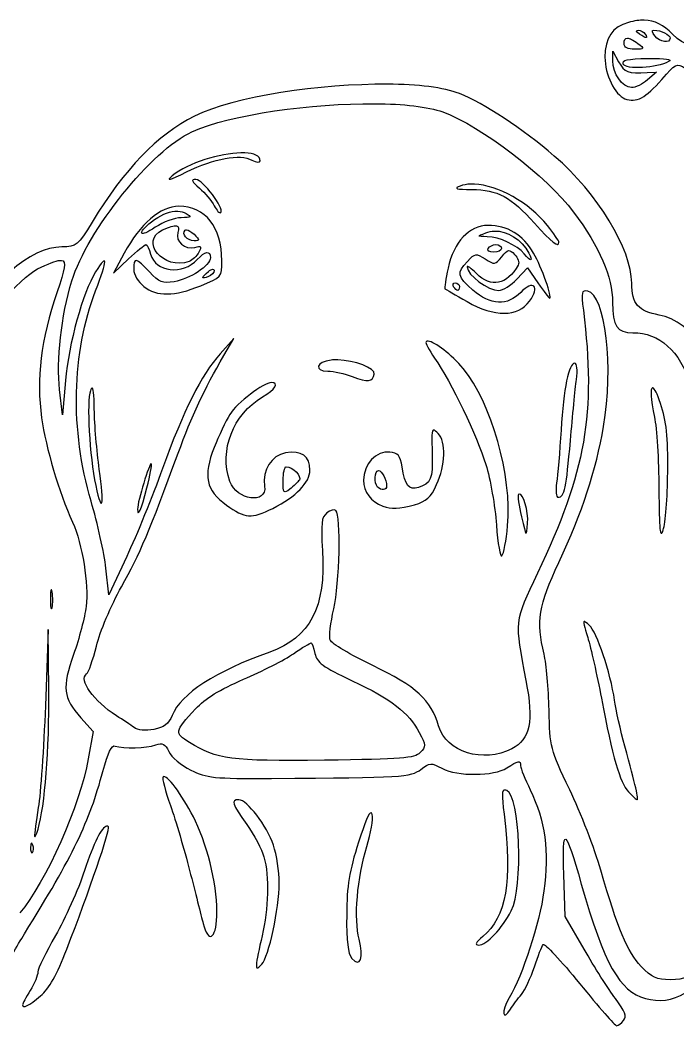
# Model space of a CAD drawing. Extents: x -354 to -51, y 1 to 137.
# Drawn here: x -221.5 to -176.1, y 45.2 to 114.5 of the extents above; entities that cross this region are included whole.
import ezdxf

# ---------------------------------------------------------------- set-up
doc = ezdxf.new("R2010")
doc.units = 0
doc.layers.add('Layer_1', color=7, linetype='CONTINUOUS')

msp = doc.modelspace()

# ---------------------------------------------------------------- linework, layer by layer
at = {"layer": 'Layer_1', "color": 7}
for points in [[(-178.427834, 114.527348), (-178.427834, 114.527348)], [(-178.845656, 113.829509), (-178.845656, 113.829509)], [(-177.759761, 113.83392), (-177.759761, 113.83392)], [(-179.596963, 113.28546), (-179.596963, 113.28546)], [(-180.605134, 111.710088), (-180.59466, 112.378711), (-180.59466, 112.378711)], [(-180.59466, 112.378711), (-180.199992, 111.651106)], [(-178.166008, 111.878207), (-178.166008, 111.878207)], [(-178.23491, 110.902557), (-177.573452, 110.940039), (-178.197978, 110.402603)], [(-196.163737, 110.098884), (-196.163737, 110.098884)], [(-197.036312, 108.75502), (-197.036312, 108.75502)], [(-206.286806, 105.35678), (-206.286806, 105.35678)], [(-209.392904, 103.513516), (-209.392904, 103.513516)], [(-190.420625, 103.196566), (-190.420625, 103.196566)], [(-210.638099, 101.330152), (-210.638099, 101.330152)], [(-210.571952, 101.663086), (-210.571952, 101.663086)], [(-210.738971, 100.315916), (-210.738971, 100.315916)], [(-210.037827, 100.039758), (-210.037827, 100.039758)], [(-189.227796, 100.34017), (-189.227796, 100.34017)], [(-188.779105, 99.955422), (-188.779105, 99.955422)], [(-214.337855, 98.43627), (-215.085854, 97.032878), (-214.045713, 98.025064)], [(-188.669964, 99.017253), (-188.669964, 99.017253)], [(-218.681433, 97.929704), (-218.681433, 97.929704)], [(-208.245273, 97.32447), (-208.245273, 97.32447)], [(-187.236255, 96.629938), (-186.500381, 97.417626), (-185.771124, 96.365355)], [(-191.479509, 96.37142), (-191.479509, 96.37142)], [(-207.465303, 91.344336), (-206.772978, 92.534961), (-207.713902, 91.476628)], [(-193.353642, 92.345342), (-193.353642, 92.345342)], [(-199.598359, 91.052742), (-199.598359, 91.052742)], [(-183.235535, 90.81517), (-183.235535, 90.81517)], [(-218.401415, 89.624545), (-218.606466, 87.243295), (-218.810967, 88.994506)], [(-204.169589, 89.492253), (-204.169589, 89.492253)], [(-216.564766, 89.11026), (-216.564766, 89.11026)], [(-177.865594, 89.126245), (-177.865594, 89.126245)], [(-192.96724, 86.203151), (-192.96724, 86.203151)], [(-212.475851, 83.869856), (-212.475851, 83.869856)], [(-203.155903, 83.67142), (-203.155903, 83.67142)], [(-196.783853, 83.406836), (-196.783853, 83.406836)], [(-187.07089, 81.781855), (-187.07089, 81.781855)], [(-214.173593, 77.462531), (-215.408868, 74.826067), (-215.612816, 76.668781)], [(-219.372657, 75.156798), (-219.372657, 75.156798)], [(-182.581242, 72.977292), (-182.581242, 72.977292)], [(-219.593693, 72.426628), (-219.792683, 67.134961)], [(-219.552353, 68.193295), (-219.593693, 72.426628), (-219.593693, 72.426628)], [(-201.437215, 71.500586), (-201.437215, 71.500586)], [(-217.339774, 66.320815), (-216.500273, 65.364457), (-216.823838, 63.47875)], [(-211.609892, 62.256705), (-211.609892, 62.256705)], [(-188.042683, 61.322948), (-188.042683, 61.322948)], [(-206.432325, 60.65267), (-206.432325, 60.65267)], [(-197.296484, 59.759149), (-197.296484, 59.759149)], [(-215.559349, 58.825941), (-215.559349, 58.825941)], [(-220.736363, 57.650751), (-220.736363, 57.650751)], [(-182.588408, 50.33392), (-183.883213, 52.582878), (-183.98188, 55.493295)]]:
    msp.add_lwpolyline(points, dxfattribs=at)
for points in [[(-179.524203, 114.371906), (-180.62584, 114.075265), (-181.145327, 113.303173), (-181.145327, 111.96089)], [(-178.427834, 114.527348), (-178.75922, 114.53446), (-179.118616, 114.481117), (-179.524203, 114.371906)], [(-176.469367, 113.552798), (-177.107232, 114.203196), (-177.698784, 114.511724), (-178.427834, 114.527348)], [(-178.764077, 113.569336), (-179.002543, 113.723447), (-179.034993, 113.827251), (-178.845656, 113.829509)], [(-178.845656, 113.829509), (-178.672343, 113.831766), (-178.457138, 113.714856), (-178.367202, 113.569336)], [(-177.705743, 113.437045), (-177.905179, 113.677349), (-177.926475, 113.83392), (-177.759761, 113.83392)], [(-177.759761, 113.83392), (-177.273732, 113.83392), (-176.64741, 113.519668), (-176.64741, 113.276091)], [(-179.82241, 112.907878), (-179.82241, 113.158288), (-179.750565, 113.284089), (-179.596963, 113.28546)], [(-179.596963, 113.28546), (-179.44336, 113.286872), (-179.207595, 113.163634), (-178.880381, 112.916147)], [(-178.367202, 113.569336), (-178.164188, 113.24085), (-178.25578, 113.24085), (-178.764077, 113.569336)], [(-176.64741, 113.276091), (-176.64741, 112.897521), (-177.346291, 113.00393), (-177.705743, 113.437045)], [(-174.26616, 113.172461), (-174.773184, 112.561535), (-175.644525, 112.711748), (-176.469367, 113.552798)], [(-179.094805, 112.519269), (-179.568915, 112.513794), (-179.82241, 112.649272), (-179.82241, 112.907878)], [(-178.880381, 112.916147), (-178.388447, 112.544077), (-178.397876, 112.527344), (-179.094805, 112.519269)], [(-181.145327, 111.96089), (-181.145327, 110.787593), (-180.457692, 109.358815), (-179.76784, 109.098428)], [(-179.307575, 109.86517), (-179.928401, 109.86517), (-180.618821, 110.847159), (-180.605134, 111.710088)], [(-180.199992, 111.651106), (-179.810613, 110.933372), (-179.536031, 110.828815), (-178.23491, 110.902557)], [(-179.878081, 111.486844), (-179.985379, 111.771033), (-179.614395, 111.855601), (-178.166008, 111.878207)], [(-176.744974, 111.667644), (-177.553002, 111.215448), (-179.728233, 111.089958), (-179.878081, 111.486844)], [(-178.166008, 111.878207), (-176.936606, 111.89737), (-176.460336, 111.826936), (-176.744974, 111.667644)], [(-177.221775, 110.433472), (-176.27217, 111.53235), (-176.187775, 111.571818), (-175.591281, 111.194702)], [(-179.76784, 109.098428), (-178.985624, 108.803179), (-178.336756, 109.143214), (-177.221775, 110.433472)], [(-178.197978, 110.402603), (-178.541525, 110.107054), (-179.040906, 109.86517), (-179.307575, 109.86517)], [(-196.163737, 110.098884), (-200.760883, 110.131935), (-206.756672, 109.260802), (-209.494326, 107.885756)], [(-191.199493, 109.456168), (-192.273569, 109.882233), (-194.074124, 110.083861), (-196.163737, 110.098884)], [(-184.640581, 105.132436), (-186.849673, 107.033741), (-189.504128, 108.783646), (-191.199493, 109.456168)], [(-209.672369, 106.810334), (-206.977389, 108.030274), (-201.360586, 108.789906), (-197.036312, 108.75502)], [(-197.036312, 108.75502), (-195.07073, 108.73916), (-193.371891, 108.559395), (-192.336098, 108.183964)], [(-192.336098, 108.183964), (-189.727383, 107.238406), (-185.128524, 103.713202), (-183.311049, 101.266211)], [(-209.494326, 107.885756), (-212.063274, 106.595445), (-214.310338, 104.269375), (-216.557047, 100.573884)], [(-217.962096, 96.505916), (-216.902913, 100.001639), (-212.429448, 105.562288), (-209.672369, 106.810334)], [(-206.286806, 105.35678), (-207.706897, 105.326833), (-209.906695, 104.690656), (-211.043243, 103.762665)], [(-206.013953, 105.354576), (-206.101151, 105.358061), (-206.192134, 105.358775), (-206.286806, 105.35678)], [(-204.957827, 104.800605), (-204.957827, 105.156571), (-205.379786, 105.329227), (-206.013953, 105.354576)], [(-210.047197, 104.036067), (-208.129528, 104.977199), (-206.351813, 105.300629), (-205.52668, 104.859033)], [(-205.52668, 104.859033), (-205.213831, 104.691602), (-204.957827, 104.66553), (-204.957827, 104.800605)], [(-179.295448, 96.346062), (-179.300471, 98.703792), (-181.640624, 102.550452), (-184.640581, 105.132436)], [(-211.043243, 103.762665), (-211.510572, 103.381092), (-211.217925, 103.461511), (-210.047197, 104.036067)], [(-209.392904, 103.513516), (-209.757038, 103.512387), (-209.706944, 103.38916), (-209.149817, 102.918202)], [(-207.675316, 101.238099), (-207.406237, 101.507178), (-208.921756, 103.514927), (-209.392904, 103.513516)], [(-209.149817, 102.918202), (-208.763342, 102.591502), (-208.307153, 102.046522), (-208.136132, 101.706631)], [(-191.142716, 103.062621), (-191.60932, 102.887056), (-191.427676, 102.833137), (-190.348966, 102.827803)], [(-190.420625, 103.196566), (-190.683806, 103.187129), (-190.927042, 103.143765), (-191.142716, 103.062621)], [(-190.15108, 103.194912), (-190.24296, 103.199202), (-190.332899, 103.199713), (-190.420625, 103.196566)], [(-190.348966, 102.827803), (-188.56846, 102.818998), (-187.620715, 102.310329), (-186.008699, 100.498369)], [(-185.114627, 100.34127), (-186.386129, 101.946669), (-188.558486, 103.120603), (-190.15108, 103.194912)], [(-210.571952, 101.663086), (-211.837293, 101.663086), (-213.272937, 100.433168), (-214.337855, 98.43627)], [(-212.455455, 100.590972), (-211.88601, 101.038898), (-211.332747, 101.28888), (-210.850316, 101.327397)], [(-210.850316, 101.327397), (-210.777952, 101.333174), (-210.707128, 101.333908), (-210.638099, 101.330152)], [(-210.638099, 101.330152), (-210.43101, 101.31888), (-210.239836, 101.264775), (-210.069797, 101.16589)], [(-207.60366, 97.901042), (-207.602813, 100.223008), (-208.739113, 101.663086), (-210.571952, 101.663086)], [(-208.136132, 101.706631), (-207.965111, 101.36675), (-207.757584, 101.155834), (-207.675316, 101.238099)], [(-183.311049, 101.266211), (-181.508341, 98.839092), (-180.616406, 96.776897), (-180.61616, 95.035273)], [(-216.557047, 100.573884), (-217.538054, 98.960278), (-217.631476, 98.883934), (-218.650563, 98.860707)], [(-212.196937, 100.215594), (-213.304676, 99.463859), (-213.50977, 99.761648), (-212.455455, 100.590972)], [(-210.410998, 100.877052), (-210.863632, 100.872622), (-211.667307, 100.57501), (-212.196937, 100.215594)], [(-210.069797, 101.16589), (-209.654958, 100.924646), (-209.702976, 100.883995), (-210.410998, 100.877052)], [(-186.008699, 100.498369), (-184.817647, 99.159592), (-184.320327, 98.770486), (-184.320327, 99.177657)], [(-209.86695, 97.857495), (-211.600192, 97.192387), (-213.34962, 99.277894), (-211.692022, 100.033143)], [(-211.692022, 100.033143), (-211.216816, 100.249661), (-210.907122, 100.345286), (-210.738971, 100.315916)], [(-210.634241, 99.848485), (-210.831402, 99.227289), (-210.161742, 98.644452), (-209.461255, 98.827634)], [(-210.738971, 100.315916), (-210.57082, 100.286545), (-210.544167, 100.132276), (-210.634241, 99.848485)], [(-209.515273, 99.281836), (-209.997593, 99.281836), (-210.397443, 99.750692), (-210.137045, 100.011093)], [(-210.137045, 100.011093), (-210.114354, 100.033784), (-210.08027, 100.042736), (-210.037827, 100.039758)], [(-210.037827, 100.039758), (-209.910488, 100.030809), (-209.709145, 99.913371), (-209.524645, 99.728871)], [(-189.227796, 100.34017), (-190.533361, 100.34017), (-191.586858, 99.208061), (-191.977809, 97.385103)], [(-189.268035, 99.562955), (-190.007181, 99.579691), (-190.00726, 99.580679), (-189.374969, 99.833603)], [(-189.374969, 99.833603), (-189.185005, 99.909592), (-188.984334, 99.948925), (-188.779105, 99.955422)], [(-186.073189, 98.420285), (-186.819944, 99.713151), (-187.850012, 100.34017), (-189.227796, 100.34017)], [(-188.779105, 99.955422), (-187.88978, 99.983588), (-186.918679, 99.38859), (-186.402816, 98.424697)], [(-184.320327, 99.177657), (-184.320327, 99.265854), (-184.677631, 99.789518), (-185.114627, 100.34127)], [(-209.524645, 99.728871), (-209.112175, 99.3164), (-209.11139, 99.281836), (-209.515273, 99.281836)], [(-186.715908, 98.372881), (-187.222971, 98.983852), (-188.423756, 99.543849), (-189.268035, 99.562955)], [(-218.650563, 98.860707), (-220.917742, 98.809035), (-223.27675, 96.698947), (-226.65421, 91.701523)], [(-216.317271, 95.827922), (-215.479119, 98.000384), (-215.482469, 98.495811), (-216.326091, 97.128789)], [(-214.045713, 98.025064), (-213.473467, 98.570769), (-212.933497, 99.017253), (-212.846268, 99.017253)], [(-212.846268, 99.017253), (-212.759039, 99.017253), (-212.611995, 98.715374), (-212.519395, 98.346425)], [(-209.188403, 98.493048), (-209.327358, 98.233412), (-209.632725, 97.947377), (-209.86695, 97.857495)], [(-209.461255, 98.827634), (-209.024031, 98.94197), (-208.978393, 98.885455), (-209.188403, 98.493048)], [(-209.301952, 97.982621), (-208.758877, 98.582707), (-208.39741, 98.632979), (-208.39741, 98.10885)], [(-190.637803, 97.860802), (-190.103932, 98.429079), (-190.044155, 98.436959), (-189.413004, 98.02341)], [(-188.833675, 98.488086), (-189.133305, 98.488086), (-189.305054, 98.607148), (-189.215118, 98.75267)], [(-189.215118, 98.75267), (-189.125183, 98.898189), (-188.879663, 99.017253), (-188.669964, 99.017253)], [(-188.289077, 98.75267), (-188.289077, 98.607148), (-188.534046, 98.488086), (-188.833675, 98.488086)], [(-188.669964, 99.017253), (-188.46027, 99.017253), (-188.289077, 98.898189), (-188.289077, 98.75267)], [(-188.276397, 98.173341), (-187.843572, 98.707856), (-187.766556, 98.721831), (-187.381775, 98.337052)], [(-186.402816, 98.424697), (-186.093743, 97.847185), (-186.25713, 97.820092), (-186.715908, 98.372881)], [(-184.966901, 95.313086), (-184.751147, 95.313086), (-185.510695, 97.446432), (-186.073189, 98.420285)], [(-220.083174, 97.466132), (-219.37299, 97.771194), (-218.922501, 97.952581), (-218.681433, 97.929704)], [(-218.681433, 97.929704), (-218.27965, 97.891579), (-218.458991, 97.287406), (-218.982397, 95.748547)], [(-212.59877, 97.131546), (-213.529099, 98.127466), (-213.689077, 98.154551), (-213.689077, 97.316754)], [(-212.519395, 98.346425), (-212.209298, 97.110901), (-210.287543, 96.893553), (-209.301952, 97.982621)], [(-208.39741, 98.10885), (-208.39741, 97.567915), (-209.817389, 96.62967), (-210.902683, 96.453549)], [(-209.064931, 96.172981), (-207.613589, 96.764361), (-207.603925, 96.775548), (-207.60366, 97.901042)], [(-190.264079, 95.869812), (-191.353045, 96.825933), (-191.39566, 97.054098), (-190.637803, 97.860802)], [(-189.413004, 98.02341), (-188.781952, 97.609932), (-188.726648, 97.617301), (-188.276397, 98.173341)], [(-187.381775, 98.337052), (-187.150285, 98.105568), (-187.039702, 97.776864), (-187.135934, 97.606692)], [(-226.19615, 90.709887), (-223.395424, 94.641843), (-221.320958, 96.934433), (-220.083174, 97.466132)], [(-216.326091, 97.128789), (-217.212347, 95.692709), (-218.181132, 92.189177), (-218.401415, 89.624545)], [(-213.689077, 97.316754), (-213.689077, 96.938054), (-213.402853, 96.449471), (-212.991787, 96.126129)], [(-210.902683, 96.453549), (-211.694175, 96.325107), (-211.936031, 96.422082), (-212.59877, 97.131546)], [(-208.926577, 96.744041), (-208.926577, 96.794414), (-208.747984, 96.984011), (-208.529702, 97.16517)], [(-208.529702, 97.16517), (-208.415323, 97.260095), (-208.315899, 97.313669), (-208.245273, 97.32447)], [(-208.132827, 97.225802), (-208.132827, 97.078034), (-208.31142, 96.88844), (-208.529702, 96.804673)], [(-208.245273, 97.32447), (-208.174649, 97.335279), (-208.132827, 97.303247), (-208.132827, 97.225802)], [(-191.977809, 97.385103), (-192.137713, 96.639483), (-192.23659, 96.003114), (-192.197191, 95.970687)], [(-190.020442, 97.020751), (-190.377628, 97.37794), (-190.668173, 97.586296), (-190.665916, 97.48377)], [(-190.665916, 97.48377), (-190.653441, 96.910428), (-189.223286, 95.842253), (-188.46822, 95.842253)], [(-187.135934, 97.606692), (-187.918858, 96.222234), (-189.001942, 96.002248), (-190.020442, 97.020751)], [(-218.810967, 88.994506), (-219.043216, 90.983349), (-218.690952, 94.100397), (-217.962096, 96.505916)], [(-208.529702, 96.804673), (-208.747984, 96.720884), (-208.926577, 96.693667), (-208.926577, 96.744041)], [(-191.596368, 96.106836), (-191.686304, 96.252356), (-191.633619, 96.37142), (-191.479509, 96.37142)], [(-191.479509, 96.37142), (-191.325398, 96.37142), (-191.199493, 96.252356), (-191.199493, 96.106836)], [(-188.46822, 95.842253), (-188.195184, 95.842253), (-187.640956, 96.196704), (-187.236255, 96.629938)], [(-186.344938, 95.115201), (-185.5902, 96.129694), (-186.104265, 96.627195), (-186.962852, 95.713269)], [(-185.771124, 96.365355), (-185.370047, 95.786599), (-185.008139, 95.313086), (-184.966901, 95.313086)], [(-177.394306, 94.147266), (-178.843759, 94.406755), (-179.292428, 94.926086), (-179.295448, 96.346062)], [(-218.982397, 95.748547), (-220.097875, 92.468941), (-220.435215, 89.717647), (-220.049547, 87.044856)], [(-216.634218, 81.29017), (-218.085283, 86.22217), (-217.969394, 91.54564), (-216.317271, 95.827922)], [(-212.991787, 96.126129), (-212.089297, 95.416233), (-210.887073, 95.430508), (-209.064931, 96.172981)], [(-192.197191, 95.970687), (-192.157793, 95.938262), (-191.470692, 95.536807), (-190.670327, 95.078819)], [(-191.315797, 95.842253), (-191.379975, 95.842253), (-191.506433, 95.961314), (-191.596368, 96.106836)], [(-191.199493, 96.106836), (-191.199493, 95.961314), (-191.251626, 95.842253), (-191.315797, 95.842253)], [(-186.962852, 95.713269), (-187.854122, 94.764559), (-189.071253, 94.822494), (-190.264079, 95.869812)], [(-182.335952, 95.803117), (-182.764345, 95.886915), (-182.794873, 95.752696), (-182.636914, 94.480201)], [(-181.237379, 86.449545), (-180.529069, 90.514301), (-181.122309, 95.565709), (-182.335952, 95.803117)], [(-190.670327, 95.078819), (-188.775955, 93.994807), (-187.168401, 94.008334), (-186.344938, 95.115201)], [(-180.61616, 95.035273), (-180.615926, 93.376915), (-180.319132, 92.931836), (-179.213868, 92.931836)], [(-182.636914, 94.480201), (-181.756513, 87.387889), (-182.463815, 83.32283), (-185.798133, 76.3149)], [(-171.244395, 86.081883), (-172.891676, 90.697232), (-175.226602, 93.759188), (-177.394306, 94.147266)], [(-179.213868, 92.931836), (-177.391119, 92.931836), (-175.955793, 91.648578), (-175.273781, 89.410121)], [(-193.500815, 92.306206), (-193.559117, 92.247905), (-193.291686, 91.739529), (-192.906605, 91.176767)], [(-193.353642, 92.345342), (-193.418316, 92.35062), (-193.46871, 92.338315), (-193.500815, 92.306206)], [(-190.933256, 90.449161), (-191.72888, 91.411982), (-192.900918, 92.308357), (-193.353642, 92.345342)], [(-207.713902, 91.476628), (-209.027265, 89.99957), (-210.254723, 87.555681), (-211.700291, 83.539128)], [(-210.624318, 84.597461), (-209.668339, 87.204921), (-208.82516, 89.006018), (-207.465303, 91.344336)], [(-200.064136, 91.035656), (-201.082918, 90.916372), (-201.262471, 90.29062), (-200.283521, 90.271119)], [(-199.598359, 91.052742), (-199.761853, 91.057599), (-199.918992, 91.052637), (-200.064136, 91.035656)], [(-197.074344, 90.071579), (-196.992799, 90.491769), (-198.453903, 91.018677), (-199.598359, 91.052742)], [(-192.906605, 91.176767), (-191.768609, 89.513674), (-189.98031, 85.792737), (-189.371661, 83.82135)], [(-183.235535, 90.81517), (-183.648076, 90.81517), (-183.992988, 89.113054), (-184.174254, 86.184961)], [(-183.112613, 89.690689), (-183.022322, 90.37704), (-183.07037, 90.81517), (-183.235535, 90.81517)], [(-200.283521, 90.271119), (-199.871211, 90.262906), (-199.11715, 90.099059), (-198.607827, 89.907317)], [(-187.865743, 79.594632), (-187.547439, 83.019444), (-188.978684, 88.083857), (-190.933256, 90.449161)], [(-204.169589, 89.492253), (-204.716817, 89.492253), (-206.560725, 88.074055), (-207.053547, 87.274161)], [(-204.793562, 88.487387), (-203.925526, 88.999538), (-203.619715, 89.492253), (-204.169589, 89.492253)], [(-198.607827, 89.907317), (-197.508972, 89.49363), (-197.17965, 89.528956), (-197.074344, 90.071579)], [(-183.528231, 85.472791), (-183.381145, 87.173989), (-183.193969, 89.072227), (-183.112613, 89.690689)], [(-216.678315, 88.916232), (-216.955285, 88.199286), (-216.742239, 84.363872), (-216.314514, 82.36945)], [(-216.564766, 89.11026), (-216.596389, 89.097673), (-216.633812, 89.031432), (-216.678315, 88.916232)], [(-216.412078, 87.636312), (-216.428503, 88.701822), (-216.469894, 89.148055), (-216.564766, 89.11026)], [(-177.865594, 89.126245), (-178.019165, 89.103469), (-177.99873, 88.364064), (-177.725036, 87.087852)], [(-177.83252, 89.121286), (-177.844283, 89.126191), (-177.855358, 89.127763), (-177.865594, 89.126245)], [(-177.307765, 88.037045), (-177.537923, 88.728817), (-177.71962, 89.074183), (-177.83252, 89.121286)], [(-207.048035, 82.651119), (-207.797129, 84.799973), (-206.838592, 87.280788), (-204.793562, 88.487387)], [(-176.810568, 83.274545), (-176.785733, 85.801839), (-176.887338, 86.773398), (-177.307765, 88.037045)], [(-216.064812, 83.501093), (-216.239733, 84.733368), (-216.39602, 86.594426), (-216.412078, 87.636312)], [(-220.049547, 87.044856), (-219.742202, 84.914863), (-218.868083, 81.964289), (-217.914141, 79.834961)], [(-207.053547, 87.274161), (-207.332964, 86.820647), (-207.817805, 85.798627), (-208.13062, 85.003156)], [(-177.725036, 87.087852), (-177.568657, 86.358695), (-177.430537, 84.130587), (-177.418007, 82.136836)], [(-192.96724, 86.203151), (-193.117013, 86.213565), (-193.111007, 85.783763), (-193.075278, 84.46517)], [(-192.654702, 85.95786), (-192.799115, 86.102273), (-192.89916, 86.198415), (-192.96724, 86.203151)], [(-192.771559, 82.43284), (-192.165975, 83.766675), (-192.11141, 85.414568), (-192.654702, 85.95786)], [(-184.174254, 86.184961), (-184.264342, 84.729753), (-184.403997, 83.092644), (-184.484589, 82.546939)], [(-184.331901, 77.056286), (-182.696112, 80.576376), (-181.771781, 83.382811), (-181.237379, 86.449545)], [(-184.37159, 81.554753), (-183.950827, 81.554753), (-183.810563, 82.207197), (-183.528231, 85.472791)], [(-214.531883, 75.378385), (-213.254694, 77.665587), (-212.595643, 79.220603), (-210.624318, 84.597461)], [(-208.13062, 85.003156), (-208.908582, 83.024849), (-208.700031, 82.041922), (-207.285607, 81.017317)], [(-203.205512, 84.620612), (-204.190546, 84.435822), (-204.808709, 83.44825), (-204.648043, 82.31543)], [(-201.518243, 83.423925), (-201.518243, 84.407893), (-202.108514, 84.826411), (-203.205512, 84.620612)], [(-196.006641, 84.67849), (-196.932886, 84.786147), (-197.814077, 83.839667), (-197.814077, 82.736559)], [(-195.156116, 83.6626), (-195.279721, 84.429869), (-195.43224, 84.611731), (-196.006641, 84.67849)], [(-212.475851, 83.869856), (-212.595274, 83.989281), (-213.424493, 81.255603), (-213.424493, 80.742261)], [(-212.776263, 82.207392), (-212.553248, 83.063612), (-212.41786, 83.811865), (-212.475851, 83.869856)], [(-193.075278, 84.46517), (-193.031559, 82.851632), (-193.179316, 82.503564), (-194.021162, 82.241016)], [(-216.314514, 82.36945), (-215.863509, 80.266491), (-215.706619, 80.977736), (-216.064812, 83.501093)], [(-211.700291, 83.539128), (-212.381143, 81.647356), (-213.494185, 78.912747), (-214.173593, 77.462531)], [(-204.086906, 80.790216), (-202.482642, 81.59423), (-201.518243, 82.583281), (-201.518243, 83.423925)], [(-203.370327, 82.712855), (-203.370327, 83.239995), (-203.273612, 83.67142), (-203.155903, 83.67142)], [(-203.155903, 83.67142), (-202.719161, 83.67142), (-202.063929, 83.000905), (-202.250808, 82.745378)], [(-196.843938, 82.260309), (-197.104508, 82.520879), (-197.058043, 83.406836), (-196.783853, 83.406836)], [(-196.783853, 83.406836), (-196.547537, 83.406836), (-196.226577, 82.784819), (-196.226577, 82.327006)], [(-194.021162, 82.241016), (-194.694107, 82.031144), (-194.943634, 82.343624), (-195.156116, 83.6626)], [(-189.371661, 83.82135), (-189.060187, 82.812513), (-188.730659, 80.931976), (-188.639097, 79.642034)], [(-177.118699, 79.305795), (-176.966471, 79.742359), (-176.827728, 81.528295), (-176.810568, 83.274545)], [(-204.648043, 82.31543), (-204.469365, 81.055654), (-206.595526, 81.353046), (-207.048035, 82.651119)], [(-202.907305, 82.117544), (-203.329893, 81.786125), (-203.370327, 81.83811), (-203.370327, 82.712855)], [(-202.250808, 82.745378), (-202.357234, 82.599856), (-202.652644, 82.317261), (-202.907305, 82.117544)], [(-197.814077, 82.736559), (-197.814077, 81.926499), (-197.314639, 81.251203), (-196.49116, 80.948416)], [(-184.484589, 82.546939), (-184.569029, 81.975157), (-184.521153, 81.554753), (-184.37159, 81.554753)], [(-213.424493, 80.742261), (-213.424493, 80.105353), (-213.179781, 80.658181), (-212.776263, 82.207392)], [(-196.226577, 82.327006), (-196.226577, 82.044053), (-196.588518, 82.004889), (-196.843938, 82.260309)], [(-194.286849, 81.04543), (-193.465473, 81.273507), (-193.178676, 81.536149), (-192.771559, 82.43284)], [(-187.07089, 81.781855), (-187.089121, 81.777057), (-187.107243, 81.766445), (-187.124357, 81.749331)], [(-186.487703, 79.75724), (-186.417845, 80.598624), (-186.797498, 81.853897), (-187.07089, 81.781855)], [(-177.418007, 82.136836), (-177.399973, 79.263459), (-177.33809, 78.676623), (-177.118699, 79.305795)], [(-215.612816, 76.668781), (-215.725138, 77.682433), (-216.184666, 79.762202), (-216.634218, 81.29017)], [(-187.124357, 81.749331), (-187.187792, 81.685893), (-187.088788, 80.991147), (-186.904424, 80.205378)], [(-207.285607, 81.017317), (-205.996413, 80.08343), (-205.558729, 80.05258), (-204.086906, 80.790216)], [(-200.354627, 80.473819), (-200.719693, 80.17084), (-200.768585, 79.745091), (-200.652284, 77.880903)], [(-199.725689, 80.644146), (-199.831314, 80.749771), (-200.114383, 80.673204), (-200.354627, 80.473819)], [(-199.873416, 73.850967), (-199.465226, 75.61364), (-199.363697, 80.282148), (-199.725689, 80.644146)], [(-196.49116, 80.948416), (-195.870232, 80.720101), (-195.379619, 80.741987), (-194.286849, 81.04543)], [(-217.914141, 79.834961), (-217.232639, 78.313764), (-216.788252, 75.550348), (-216.978176, 74.014128)], [(-186.904424, 80.205378), (-186.572268, 78.789732), (-186.56841, 78.785205), (-186.487703, 79.75724)], [(-188.639097, 79.642034), (-188.547536, 78.35209), (-188.375146, 77.3941), (-188.256003, 77.513243)], [(-188.256003, 77.513243), (-188.13686, 77.632386), (-187.961075, 78.56889), (-187.865743, 79.594632)], [(-200.652284, 77.880903), (-200.407631, 73.959414), (-201.502007, 71.84906), (-204.296368, 70.853459)], [(-185.346687, 70.706836), (-185.89616, 73.014435), (-185.731119, 74.045269), (-184.331901, 77.056286)], [(-185.798133, 76.3149), (-187.423264, 72.899266), (-187.405301, 73.068952), (-186.599048, 68.884519)], [(-219.387539, 75.155694), (-219.419122, 75.124249), (-219.441378, 74.907096), (-219.443213, 74.543295)], [(-219.372657, 75.156798), (-219.377788, 75.160585), (-219.382803, 75.16041), (-219.387539, 75.155694)], [(-219.322495, 75.003007), (-219.340297, 75.095573), (-219.357262, 75.145433), (-219.372657, 75.156798)], [(-219.328007, 73.944673), (-219.261792, 74.19764), (-219.259201, 74.67389), (-219.322495, 75.003007)], [(-216.266559, 71.277343), (-216.031171, 72.24589), (-215.250567, 74.091358), (-214.531883, 75.378385)], [(-219.443213, 74.543295), (-219.446148, 73.961237), (-219.39423, 73.691709), (-219.328007, 73.944673)], [(-216.978176, 74.014128), (-217.068135, 73.286523), (-217.455835, 71.79263), (-217.839174, 70.694709)], [(-200.116502, 71.677526), (-200.205769, 71.910156), (-200.09638, 72.888109), (-199.873416, 73.850967)], [(-182.581242, 72.977292), (-182.665858, 72.966257), (-182.576868, 72.661578), (-182.335952, 71.872104)], [(-182.236181, 72.720977), (-182.417012, 72.884624), (-182.530471, 72.983915), (-182.581242, 72.977292)], [(-180.483868, 67.531836), (-180.756523, 69.443164), (-181.699239, 72.235053), (-182.236181, 72.720977)], [(-202.66091, 70.742114), (-202.052609, 71.159318), (-201.501948, 71.500586), (-201.437215, 71.500586)], [(-201.437215, 71.500586), (-201.372484, 71.500586), (-201.253214, 71.168738), (-201.172078, 70.763061)], [(-197.177973, 69.925214), (-198.704925, 70.656226), (-200.027235, 71.444898), (-200.116502, 71.677526)], [(-182.335952, 71.872104), (-182.118198, 71.158542), (-181.692875, 69.264856), (-181.391168, 67.664128)], [(-217.839174, 70.694709), (-218.646547, 68.382347), (-218.571219, 67.72335), (-217.339774, 66.320815)], [(-216.940144, 69.350846), (-216.805312, 69.441818), (-216.501946, 70.308796), (-216.266559, 71.277343)], [(-204.296368, 70.853459), (-208.043187, 69.518509), (-210.420221, 67.97735), (-211.039936, 66.481219)], [(-206.112621, 68.977675), (-204.822529, 69.530831), (-203.269215, 70.324905), (-202.66091, 70.742114)], [(-201.172078, 70.763061), (-201.046969, 70.137501), (-200.656266, 69.851429), (-198.599007, 68.879558)], [(-185.00659, 66.86707), (-185.037648, 68.324082), (-185.190759, 70.051993), (-185.346687, 70.706836)], [(-214.879702, 66.458068), (-216.455667, 67.463592), (-217.520749, 68.959102), (-216.940144, 69.350846)], [(-192.630998, 65.752513), (-193.147806, 67.540275), (-194.185444, 68.492575), (-197.177973, 69.925214)], [(-209.419912, 66.934869), (-208.756989, 67.649769), (-207.729557, 68.284371), (-206.112621, 68.977675)], [(-198.599007, 68.879558), (-195.891706, 67.600597), (-194.719067, 66.694317), (-193.969349, 65.302171)], [(-186.599048, 68.884519), (-186.05699, 66.071249), (-186.311915, 64.836781), (-187.570841, 64.183202)], [(-220.298699, 58.62144), (-219.819161, 60.219501), (-219.512882, 64.144885), (-219.552353, 68.193295)], [(-181.391168, 67.664128), (-180.629283, 63.621927), (-180.112588, 61.838133), (-179.517588, 61.199475)], [(-179.773351, 64.356836), (-180.070763, 65.448243), (-180.390453, 66.876993), (-180.483868, 67.531836)], [(-219.792683, 67.134961), (-219.902035, 64.224545), (-220.120275, 61.069388), (-220.277752, 60.123503)], [(-209.833326, 64.609843), (-210.895689, 65.266416), (-210.879049, 65.361319), (-209.419912, 66.934869)], [(-183.57894, 61.346649), (-184.923283, 64.160909), (-184.95124, 64.270273), (-185.00659, 66.86707)], [(-213.665923, 65.646129), (-213.896832, 65.814401), (-214.443141, 66.179524), (-214.879702, 66.458068)], [(-211.039936, 66.481219), (-211.287337, 65.883938), (-211.594181, 65.649595), (-212.306075, 65.516042)], [(-212.306075, 65.516042), (-212.876325, 65.409063), (-213.411187, 65.460492), (-213.665923, 65.646129)], [(-193.969349, 65.302171), (-193.491539, 64.414932), (-193.488589, 64.335441), (-193.914228, 63.909799)], [(-187.570841, 64.183202), (-189.548423, 63.156526), (-192.110244, 63.951105), (-192.630998, 65.752513)], [(-215.820625, 62.611137), (-215.472964, 63.923829), (-215.216712, 64.45238), (-214.968997, 64.36786)], [(-212.169375, 64.443377), (-211.684963, 64.616535), (-211.520292, 64.531902), (-211.269241, 63.980908)], [(-200.521646, 63.388351), (-207.050214, 63.314003), (-207.921482, 63.428255), (-209.833326, 64.609843)], [(-214.968997, 64.36786), (-214.394387, 64.171803), (-212.809435, 64.214582), (-212.169375, 64.443377)], [(-211.269241, 63.980908), (-211.097752, 63.604525), (-210.424062, 63.041322), (-209.745682, 62.707047)], [(-193.914228, 63.909799), (-194.309633, 63.514397), (-195.130877, 63.44974), (-200.521646, 63.388351)], [(-178.913454, 60.65267), (-178.803018, 60.65267), (-179.028911, 61.624971), (-179.773351, 64.356836)], [(-216.823838, 63.47875), (-217.364304, 60.326999), (-219.779494, 54.900439), (-221.559326, 52.839192)], [(-193.854697, 62.752798), (-193.243666, 63.222255), (-193.152674, 63.22696), (-192.399488, 62.826111)], [(-187.91921, 62.859185), (-187.126426, 63.37864), (-186.96616, 63.401613), (-186.96616, 62.994231)], [(-221.229149, 51.392253), (-217.892749, 56.756107), (-216.736097, 59.154513), (-215.820625, 62.611137)], [(-209.745682, 62.707047), (-208.623628, 62.154165), (-208.192156, 62.109763), (-204.164077, 62.131579)], [(-204.164077, 62.131579), (-195.085002, 62.180804), (-194.558059, 62.212399), (-193.854697, 62.752798)], [(-192.399488, 62.826111), (-191.334494, 62.259319), (-188.80637, 62.277894), (-187.91921, 62.859185)], [(-186.96616, 62.994231), (-186.96616, 62.826834), (-186.666951, 62.078389), (-186.301394, 61.331214)], [(-211.666116, 62.232451), (-211.743953, 62.155531), (-211.512491, 61.26256), (-211.151831, 60.248076)], [(-211.609892, 62.256705), (-211.632244, 62.255859), (-211.650817, 62.24755), (-211.666116, 62.232451)], [(-209.425424, 59.172657), (-210.181642, 60.745639), (-211.274587, 62.27146), (-211.609892, 62.256705)], [(-188.042683, 61.322948), (-188.280573, 61.35128), (-188.278417, 61.017343), (-188.111584, 59.659931)], [(-187.925826, 61.290424), (-187.96983, 61.307301), (-188.008697, 61.318901), (-188.042683, 61.322948)], [(-187.612184, 52.979753), (-186.771088, 54.627883), (-187.009264, 60.938705), (-187.925826, 61.290424)], [(-186.301394, 61.331214), (-185.283187, 59.250076), (-184.98356, 57.040067), (-185.357714, 54.365507)], [(-181.431407, 55.789848), (-181.858254, 57.26707), (-182.824656, 59.767621), (-183.57894, 61.346649)], [(-179.517588, 61.199475), (-179.237299, 60.898621), (-178.965219, 60.65267), (-178.913454, 60.65267)], [(-206.432325, 60.65267), (-206.991139, 60.65267), (-206.905812, 60.389455), (-205.882765, 58.950517)], [(-204.038951, 57.511294), (-204.497395, 58.856754), (-205.865722, 60.65267), (-206.432325, 60.65267)], [(-220.277752, 60.123503), (-220.435232, 59.177618), (-220.554838, 58.284648), (-220.543436, 58.139128)], [(-211.151831, 60.248076), (-210.791177, 59.233592), (-210.194624, 57.213086), (-209.82616, 55.757878)], [(-197.296484, 59.759149), (-197.43619, 59.785254), (-197.702833, 59.1491), (-198.162994, 57.713591)], [(-197.595242, 57.416484), (-197.307798, 58.328844), (-197.138521, 59.328393), (-197.219313, 59.63733)], [(-197.219313, 59.63733), (-197.238899, 59.712207), (-197.264246, 59.753129), (-197.296484, 59.759149)], [(-188.111584, 59.659931), (-187.537248, 54.986906), (-187.956585, 52.567212), (-189.577266, 51.203187)], [(-207.944311, 52.603272), (-207.865949, 54.41577), (-208.507824, 57.263977), (-209.425424, 59.172657)], [(-205.882765, 58.950517), (-205.373063, 58.233608), (-204.838122, 57.222214), (-204.693794, 56.702659)], [(-220.543436, 58.139128), (-220.532037, 57.993606), (-220.421942, 58.210722), (-220.298699, 58.62144)], [(-218.308259, 50.33392), (-216.778761, 54.286346), (-215.294086, 58.641709), (-215.429812, 58.777436)], [(-215.559349, 58.825941), (-215.894226, 58.784711), (-216.449825, 57.676461), (-217.085664, 55.757878)], [(-215.429812, 58.777436), (-215.468225, 58.815849), (-215.51151, 58.831831), (-215.559349, 58.825941)], [(-183.98188, 55.493295), (-184.097693, 58.897171), (-183.923282, 58.800682), (-182.779128, 54.827978)], [(-220.736363, 57.650751), (-220.776464, 57.656819), (-220.803941, 57.560067), (-220.81188, 57.367425)], [(-220.652027, 57.527279), (-220.683701, 57.606428), (-220.712301, 57.647108), (-220.736363, 57.650751)], [(-220.672973, 57.020159), (-220.585058, 57.108077), (-220.575592, 57.336285), (-220.652027, 57.527279)], [(-198.162994, 57.713591), (-198.807646, 55.702543), (-198.963842, 54.744475), (-198.982101, 52.689812)], [(-220.81188, 57.367425), (-220.823367, 57.088514), (-220.760891, 56.932241), (-220.672973, 57.020159)], [(-203.63491, 54.902942), (-203.63491, 55.685037), (-203.81661, 56.858756), (-204.038951, 57.511294)], [(-198.12055, 51.020183), (-198.495034, 52.37037), (-198.251784, 55.332614), (-197.595242, 57.416484)], [(-204.693794, 56.702659), (-204.321111, 55.361079), (-204.373325, 53.109948), (-204.82002, 51.259961)], [(-217.085664, 55.757878), (-217.519704, 54.448189), (-218.421506, 52.426668), (-219.089331, 51.266024)], [(-209.82616, 55.757878), (-209.457699, 54.30267), (-209.038235, 52.657884), (-208.894053, 52.10277)], [(-178.646667, 49.141091), (-179.60123, 50.153221), (-180.250361, 51.702494), (-181.431407, 55.789848)], [(-204.852544, 49.284956), (-204.357049, 49.803983), (-203.63491, 53.135814), (-203.63491, 54.902942)], [(-182.779128, 54.827978), (-181.174215, 49.25545), (-180.146387, 47.419259), (-178.355075, 46.924653)], [(-185.357714, 54.365507), (-185.682041, 52.047127), (-186.80971, 48.577321), (-187.764318, 46.95938)], [(-198.982101, 52.689812), (-198.998414, 50.854182), (-198.900229, 50.024576), (-198.62767, 49.696162)], [(-189.859488, 50.607873), (-189.339976, 50.595907), (-188.231628, 51.765946), (-187.612184, 52.979753)], [(-208.894053, 52.10277), (-208.535586, 50.722627), (-208.013726, 50.997636), (-207.944311, 52.603272)], [(-222.849722, 48.547981), (-222.456256, 49.311968), (-221.726989, 50.591888), (-221.229149, 51.392253)], [(-219.089331, 51.266024), (-219.757154, 50.105379), (-220.303646, 48.974286), (-220.30421, 48.752482)], [(-204.82002, 51.259961), (-205.030846, 50.386836), (-205.207294, 49.49804), (-205.212487, 49.284956)], [(-198.62767, 49.696162), (-198.054414, 49.005432), (-197.768678, 49.751518), (-198.12055, 51.020183)], [(-189.577266, 51.203187), (-190.072244, 50.786596), (-190.153567, 50.614646), (-189.859488, 50.607873)], [(-186.020273, 49.103056), (-185.777135, 49.85281), (-185.501534, 50.551005), (-185.408423, 50.654727)], [(-185.408423, 50.654727), (-185.315312, 50.75845), (-184.178287, 49.538056), (-182.881103, 47.942747)], [(-178.355075, 46.924653), (-176.421965, 46.390894), (-174.909028, 47.300683), (-172.21123, 50.618346)], [(-220.12286, 47.099938), (-219.530064, 47.607255), (-218.993153, 48.564065), (-218.308259, 50.33392)], [(-180.425437, 46.921895), (-180.903205, 47.561569), (-181.876471, 49.096993), (-182.588408, 50.33392)], [(-205.212487, 49.284956), (-205.220756, 48.944777), (-205.1773, 48.944777), (-204.852544, 49.284956)], [(-174.276631, 49.568832), (-175.373292, 48.334858), (-175.578028, 48.217253), (-176.626464, 48.217253)], [(-220.30421, 48.752482), (-220.304775, 48.530678), (-220.542877, 47.959494), (-220.833377, 47.483035)], [(-186.91269, 47.206875), (-186.664998, 47.499844), (-186.26341, 48.353304), (-186.020273, 49.103056)], [(-176.626464, 48.217253), (-177.595877, 48.217253), (-177.911277, 48.361353), (-178.646667, 49.141091)], [(-182.881103, 47.942747), (-181.583917, 46.347435), (-180.438656, 45.042253), (-180.336692, 45.042253)], [(-220.833377, 47.483035), (-221.123871, 47.006573), (-221.361993, 46.560089), (-221.361993, 46.490846)], [(-187.662343, 46.188781), (-187.497506, 46.455746), (-187.160385, 46.913906), (-186.91269, 47.206875)], [(-221.361993, 46.490846), (-221.361993, 46.202517), (-220.914273, 46.422644), (-220.12286, 47.099938)], [(-187.764318, 46.95938), (-188.315603, 46.025024), (-188.21814, 45.288599), (-187.662343, 46.188781)], [(-179.85438, 45.400543), (-179.624925, 45.677019), (-179.755171, 46.024491), (-180.425437, 46.921895)], [(-180.336692, 45.042253), (-180.234725, 45.042253), (-180.017934, 45.20347), (-179.85438, 45.400543)]]:
    msp.add_open_spline(points, degree=3, dxfattribs=at)

doc.saveas('drawing.dxf')
